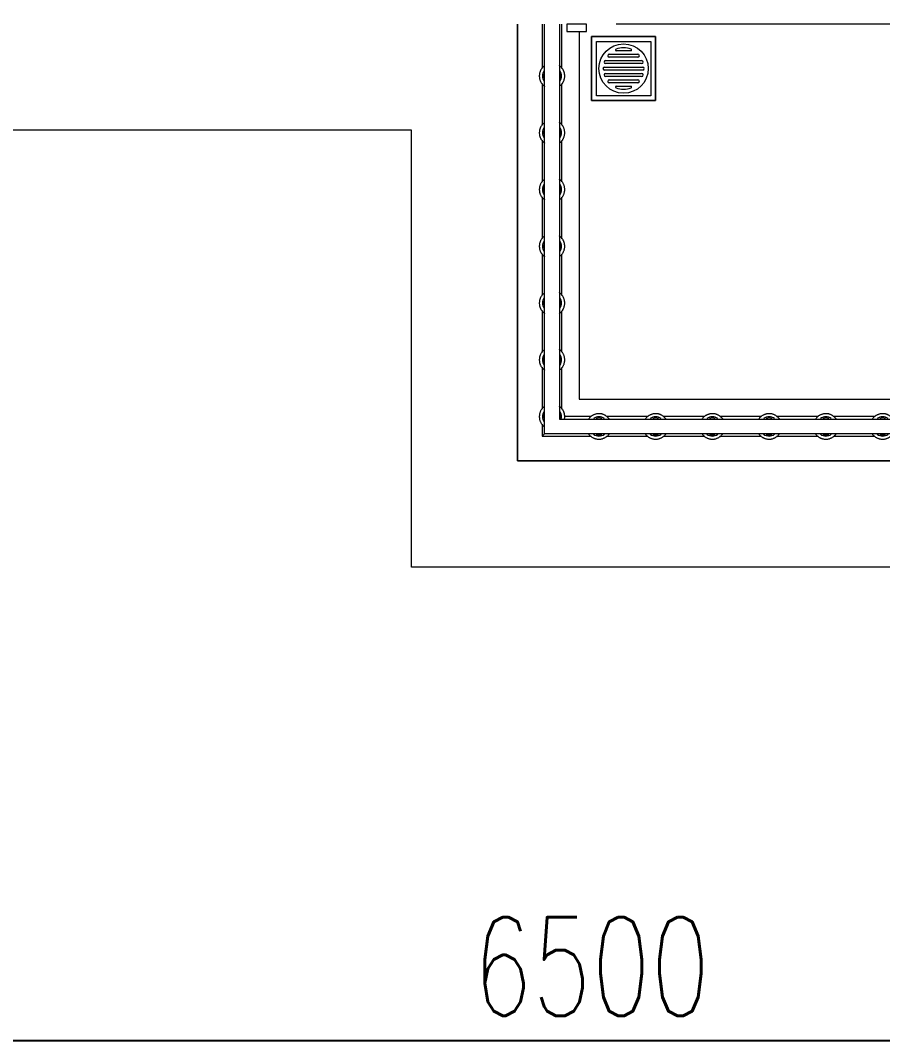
# Model space of a CAD drawing. Header units: millimetres. Extents: x -529861 to -223882, y -171969 to 61504.
# Drawn here: x -451522 to -449774, y -135514 to -133448 of the extents above; entities that cross this region are included whole.
import ezdxf

# ---------------------------------------------------------------- set-up
doc = ezdxf.new("R2010")
doc.units = ezdxf.units.MM
doc.header["$LTSCALE"] = 5000
doc.linetypes.add('CENTER', pattern=[2, 1.25, -0.25, 0.25, -0.25])
doc.layers.get('Defpoints').update_dxf_attribs({"color": 143})
for name, color, linetype, lineweight in [('A-DOOR', 8, 'Continuous', 9), ('A-DOOR-CUT', 7, 'Continuous', 18), ('A-DOOR-GLASS', 4, 'Continuous', 25), ('A-FLOR-HRAL', 8, 'Continuous', 5), ('A-WALL-PROJECTION', 7, 'Continuous', 9), ('P-PIPE', 7, 'Continuous', 9)]:
    doc.layers.add(name, color=color, linetype=linetype, lineweight=lineweight)
for name, color, linetype in [('KCS_AXIS', 18, 'CENTER'), ('KCS_BORDER', 3, 'Continuous'), ('KCS_DIM', 1, 'Continuous')]:
    doc.layers.add(name, color=color, linetype=linetype)
doc.styles.add('s-text', font='vnsimli.shx', dxfattribs={"width": 0.7})
doc.dimstyles.new('1-100s', dxfattribs={"dimtxt": 200, "dimasz": 100, "dimexe": 60, "dimexo": 0, "dimgap": 50, "dimtad": 1, "dimdec": 0, "dimzin": 0, "dimdsep": 46, "dimtxsty": 's-text', "dimblk1": 'ARCHTICK', "dimblk2": 'ARCHTICK', "dimsah": 1, "dimcen": 80, "dimdle": 60, "dimclrd": 9, "dimclre": 9, "dimclrt": 2, "dimadec": 0, "dimazin": 0, "dimtfac": 0.0001, "dimtdec": 0, "dimtix": 1, "dimtmove": 1, "dimatfit": 3, "dimldrblk": 'ARCHTICK', "dimfxl": 200, "dimtolj": 1, "dimtzin": 0, "dimarcsym": 0})

# ---------------------------------------------------------------- blocks, each defined once
blk = doc.blocks.new('PHAO PT01 - PHAO PT01-711474-MẶT BẰNG ĐỊNH VỊ CỬA TẦNG 2')
at = {"layer": 'A-WALL-PROJECTION'}
for p, q in [((3210, 995), (3210, 110)), ((2995, 780), (110, 780)), ((2995, -105), (2995, 780)), ((3210, 110), (5610, 110)), ((5825, -105), (2995, -105))]:
    blk.add_line(p, q, dxfattribs=at)
blk = doc.blocks.new('Railing - 15mm-V7-MẶT BẰNG ĐỊNH VỊ CỬA TẦNG 2')
at = {"layer": 'A-FLOR-HRAL'}
for p, q in [((-15.2, 20.9), (-16, 20.2)), ((15.2, -20.9), (16, -20.2))]:
    blk.add_line(p, q, dxfattribs=at)
at = {"layer": 'A-FLOR-HRAL', "flags": 128}
for points in [[(-15.2, 20.9), (-16, 20.2), (-16.8, 19.6), (-17.6, 18.9), (-18.3, 18.2), (-19, 17.4), (-19.7, 16.6), (-20.4, 15.8), (-21, 15), (-21.6, 14.2), (-22.1, 13.3), (-22.6, 12.4), (-23.1, 11.5), (-23.5, 10.6), (-23.9, 9.6), (-24.3, 8.6), (-24.6, 7.7), (-24.9, 6.7), (-25.2, 5.7), (-25.4, 4.7), (-25.5, 3.6), (-25.7, 2.6), (-25.7, 1.6), (-25.8, 0.6), (-25.8, 0)], [(17.2, 19.2), (16.4, 19.9), (15.6, 20.5), (14.8, 21.1)], [(25.8, 0), (25.8, 1), (25.7, 2.1), (25.6, 3.1), (25.5, 4.1), (25.3, 5.1), (25.1, 6.1), (24.8, 7.1), (24.5, 8.1), (24.1, 9.1), (23.8, 10), (23.3, 11), (22.9, 11.9), (22.4, 12.8), (21.9, 13.7), (21.3, 14.6), (20.7, 15.4), (20.1, 16.2), (19.4, 17), (18.7, 17.8), (18, 18.5), (17.2, 19.2), (16.4, 19.9), (15.6, 20.5), (14.8, 21.1)], [(-24.9, 6.7), (-25.2, 5.7), (-25.4, 4.7), (-25.5, 3.6), (-25.7, 2.6), (-25.7, 1.6), (-25.8, 0.6), (-25.8, 0)], [(-25.8, 0), (-25.8, -1), (-25.7, -2.1), (-25.6, -3.1), (-25.5, -4.1), (-25.3, -5.1), (-25.1, -6.1)], [(-25.8, 0), (-25.8, -1), (-25.7, -2.1), (-25.6, -3.1), (-25.5, -4.1), (-25.3, -5.1), (-25.1, -6.1), (-24.8, -7.1), (-24.5, -8.1), (-24.1, -9.1), (-23.8, -10), (-23.3, -11), (-22.9, -11.9), (-22.4, -12.8), (-21.9, -13.7), (-21.3, -14.6), (-20.7, -15.4), (-20.1, -16.2), (-19.4, -17), (-18.7, -17.8), (-18, -18.5), (-17.2, -19.2), (-16.4, -19.9), (-15.6, -20.5), (-14.8, -21.1)], [(-17.6, 18.9), (-18.3, 18.2), (-19, 17.4), (-19.7, 16.6), (-20.4, 15.8), (-21, 15), (-21.6, 14.2), (-22.1, 13.3)], [(15.2, -20.9), (16, -20.2), (16.8, -19.6), (17.6, -18.9), (18.3, -18.2), (19, -17.4), (19.7, -16.6), (20.4, -15.8), (21, -15), (21.6, -14.2), (22.1, -13.3), (22.6, -12.4), (23.1, -11.5), (23.5, -10.6), (23.9, -9.6), (24.3, -8.6), (24.6, -7.7), (24.9, -6.7), (25.2, -5.7), (25.4, -4.7), (25.5, -3.6), (25.7, -2.6), (25.7, -1.6), (25.8, -0.6), (25.8, 0)], [(21.9, 13.7), (21.3, 14.6), (20.7, 15.4), (20.1, 16.2), (19.4, 17), (18.7, 17.8), (18, 18.5)], [(24.9, -6.7), (25.2, -5.7), (25.4, -4.7), (25.5, -3.6), (25.7, -2.6), (25.7, -1.6), (25.8, -0.6), (25.8, 0)], [(25.8, 0), (25.8, 1), (25.7, 2.1), (25.6, 3.1), (25.5, 4.1), (25.3, 5.1), (25.1, 6.1)], [(-21.9, -13.7), (-21.3, -14.6), (-20.7, -15.4), (-20.1, -16.2), (-19.4, -17), (-18.7, -17.8), (-18, -18.5)], [(-17.2, -19.2), (-16.4, -19.9), (-15.6, -20.5), (-14.8, -21.1)], [(17.6, -18.9), (18.3, -18.2), (19, -17.4), (19.7, -16.6), (20.4, -15.8), (21, -15), (21.6, -14.2), (22.1, -13.3)]]:
    blk.add_lwpolyline(points, dxfattribs=at)
at = {"layer": 'A-FLOR-HRAL'}
for radius, start, end in [(19.4, 145.1781, 180), (19.4, 180, 214.8219), (17.2, 160.0293, 180), (17.2, 180, 199.9707), (19.4, 0, 34.8219), (19.4, 325.1781, 0), (17.2, 0, 19.9707), (17.2, 340.0293, 0)]:
    blk.add_arc((0, 0), radius, start, end, dxfattribs=at)
blk = doc.blocks.new('Railing - 15mm-V6-MẶT BẰNG ĐỊNH VỊ CỬA TẦNG 2')
at = {"layer": 'A-FLOR-HRAL'}
for p, q in [((-15.2, 20.9), (-16, 20.2)), ((15.2, -20.9), (16, -20.2))]:
    blk.add_line(p, q, dxfattribs=at)
at = {"layer": 'A-FLOR-HRAL', "flags": 128}
for points in [[(-15.2, 20.9), (-16, 20.2), (-16.8, 19.6), (-17.6, 18.9), (-18.3, 18.2), (-19, 17.4), (-19.7, 16.6), (-20.4, 15.8), (-21, 15), (-21.6, 14.2), (-22.1, 13.3), (-22.6, 12.4), (-23.1, 11.5), (-23.5, 10.6), (-23.9, 9.6), (-24.3, 8.6), (-24.6, 7.7), (-24.9, 6.7), (-25.2, 5.7), (-25.4, 4.7), (-25.5, 3.6), (-25.7, 2.6), (-25.7, 1.6), (-25.8, 0.6), (-25.8, 0)], [(17.2, 19.2), (16.4, 19.9), (15.6, 20.5), (14.8, 21.1)], [(25.8, 0), (25.8, 1), (25.7, 2.1), (25.6, 3.1), (25.5, 4.1), (25.3, 5.1), (25.1, 6.1), (24.8, 7.1), (24.5, 8.1), (24.1, 9.1), (23.8, 10), (23.3, 11), (22.9, 11.9), (22.4, 12.8), (21.9, 13.7), (21.3, 14.6), (20.7, 15.4), (20.1, 16.2), (19.4, 17), (18.7, 17.8), (18, 18.5), (17.2, 19.2), (16.4, 19.9), (15.6, 20.5), (14.8, 21.1)], [(-24.9, 6.7), (-25.2, 5.7), (-25.4, 4.7), (-25.5, 3.6), (-25.7, 2.6), (-25.7, 1.6), (-25.8, 0.6), (-25.8, 0)], [(-25.8, 0), (-25.8, -1), (-25.7, -2.1), (-25.6, -3.1), (-25.5, -4.1), (-25.3, -5.1), (-25.1, -6.1)], [(-25.8, 0), (-25.8, -1), (-25.7, -2.1), (-25.6, -3.1), (-25.5, -4.1), (-25.3, -5.1), (-25.1, -6.1), (-24.8, -7.1), (-24.5, -8.1), (-24.1, -9.1), (-23.8, -10), (-23.3, -11), (-22.9, -11.9), (-22.4, -12.8), (-21.9, -13.7), (-21.3, -14.6), (-20.7, -15.4), (-20.1, -16.2), (-19.4, -17), (-18.7, -17.8), (-18, -18.5), (-17.2, -19.2), (-16.4, -19.9), (-15.6, -20.5), (-14.8, -21.1)], [(-17.6, 18.9), (-18.3, 18.2), (-19, 17.4), (-19.7, 16.6), (-20.4, 15.8), (-21, 15), (-21.6, 14.2), (-22.1, 13.3)], [(15.2, -20.9), (16, -20.2), (16.8, -19.6), (17.6, -18.9), (18.3, -18.2), (19, -17.4), (19.7, -16.6), (20.4, -15.8), (21, -15), (21.6, -14.2), (22.1, -13.3), (22.6, -12.4), (23.1, -11.5), (23.5, -10.6), (23.9, -9.6), (24.3, -8.6), (24.6, -7.7), (24.9, -6.7), (25.2, -5.7), (25.4, -4.7), (25.5, -3.6), (25.7, -2.6), (25.7, -1.6), (25.8, -0.6), (25.8, 0)], [(21.9, 13.7), (21.3, 14.6), (20.7, 15.4), (20.1, 16.2), (19.4, 17), (18.7, 17.8), (18, 18.5)], [(24.9, -6.7), (25.2, -5.7), (25.4, -4.7), (25.5, -3.6), (25.7, -2.6), (25.7, -1.6), (25.8, -0.6), (25.8, 0)], [(25.8, 0), (25.8, 1), (25.7, 2.1), (25.6, 3.1), (25.5, 4.1), (25.3, 5.1), (25.1, 6.1)], [(-21.9, -13.7), (-21.3, -14.6), (-20.7, -15.4), (-20.1, -16.2), (-19.4, -17), (-18.7, -17.8), (-18, -18.5)], [(-17.2, -19.2), (-16.4, -19.9), (-15.6, -20.5), (-14.8, -21.1)], [(17.6, -18.9), (18.3, -18.2), (19, -17.4), (19.7, -16.6), (20.4, -15.8), (21, -15), (21.6, -14.2), (22.1, -13.3)]]:
    blk.add_lwpolyline(points, dxfattribs=at)
at = {"layer": 'A-FLOR-HRAL'}
for radius, start, end in [(19.4, 145.1781, 180), (19.4, 180, 214.8219), (17.2, 160.0293, 180), (17.2, 180, 199.9707), (19.4, 0, 34.8219), (19.4, 325.1781, 0), (17.2, 0, 19.9707), (17.2, 340.0293, 0)]:
    blk.add_arc((0, 0), radius, start, end, dxfattribs=at)
blk = doc.blocks.new('Railing - 15mm-V11-MẶT BẰNG ĐỊNH VỊ CỬA TẦNG 2')
at = {"layer": 'A-FLOR-HRAL'}
for p, q in [((-15.2, 20.9), (-16, 20.2)), ((15.2, -20.9), (16, -20.2))]:
    blk.add_line(p, q, dxfattribs=at)
at = {"layer": 'A-FLOR-HRAL', "flags": 128}
for points in [[(-15.2, 20.9), (-16, 20.2), (-16.8, 19.6), (-17.6, 18.9), (-18.3, 18.2), (-19, 17.4), (-19.7, 16.6), (-20.4, 15.8), (-21, 15), (-21.6, 14.2), (-22.1, 13.3), (-22.6, 12.4), (-23.1, 11.5), (-23.5, 10.6), (-23.9, 9.6), (-24.3, 8.6), (-24.6, 7.7), (-24.9, 6.7), (-25.2, 5.7), (-25.4, 4.7), (-25.5, 3.6), (-25.7, 2.6), (-25.7, 1.6), (-25.8, 0.6), (-25.8, 0)], [(17.2, 19.2), (16.4, 19.9), (15.6, 20.5), (14.8, 21.1)], [(25.8, 0), (25.8, 1), (25.7, 2.1), (25.6, 3.1), (25.5, 4.1), (25.3, 5.1), (25.1, 6.1), (24.8, 7.1), (24.5, 8.1), (24.1, 9.1), (23.8, 10), (23.3, 11), (22.9, 11.9), (22.4, 12.8), (21.9, 13.7), (21.3, 14.6), (20.7, 15.4), (20.1, 16.2), (19.4, 17), (18.7, 17.8), (18, 18.5), (17.2, 19.2), (16.4, 19.9), (15.6, 20.5), (14.8, 21.1)], [(-24.9, 6.7), (-25.2, 5.7), (-25.4, 4.7), (-25.5, 3.6), (-25.7, 2.6), (-25.7, 1.6), (-25.8, 0.6), (-25.8, 0)], [(-25.8, 0), (-25.8, -1), (-25.7, -2.1), (-25.6, -3.1), (-25.5, -4.1), (-25.3, -5.1), (-25.1, -6.1)], [(-25.8, 0), (-25.8, -1), (-25.7, -2.1), (-25.6, -3.1), (-25.5, -4.1), (-25.3, -5.1), (-25.1, -6.1), (-24.8, -7.1), (-24.5, -8.1), (-24.1, -9.1), (-23.8, -10), (-23.3, -11), (-22.9, -11.9), (-22.4, -12.8), (-21.9, -13.7), (-21.3, -14.6), (-20.7, -15.4), (-20.1, -16.2), (-19.4, -17), (-18.7, -17.8), (-18, -18.5), (-17.2, -19.2), (-16.4, -19.9), (-15.6, -20.5), (-14.8, -21.1)], [(-17.6, 18.9), (-18.3, 18.2), (-19, 17.4), (-19.7, 16.6), (-20.4, 15.8), (-21, 15), (-21.6, 14.2), (-22.1, 13.3)], [(15.2, -20.9), (16, -20.2), (16.8, -19.6), (17.6, -18.9), (18.3, -18.2), (19, -17.4), (19.7, -16.6), (20.4, -15.8), (21, -15), (21.6, -14.2), (22.1, -13.3), (22.6, -12.4), (23.1, -11.5), (23.5, -10.6), (23.9, -9.6), (24.3, -8.6), (24.6, -7.7), (24.9, -6.7), (25.2, -5.7), (25.4, -4.7), (25.5, -3.6), (25.7, -2.6), (25.7, -1.6), (25.8, -0.6), (25.8, 0)], [(21.9, 13.7), (21.3, 14.6), (20.7, 15.4), (20.1, 16.2), (19.4, 17), (18.7, 17.8), (18, 18.5)], [(24.9, -6.7), (25.2, -5.7), (25.4, -4.7), (25.5, -3.6), (25.7, -2.6), (25.7, -1.6), (25.8, -0.6), (25.8, 0)], [(25.8, 0), (25.8, 1), (25.7, 2.1), (25.6, 3.1), (25.5, 4.1), (25.3, 5.1), (25.1, 6.1)], [(-21.9, -13.7), (-21.3, -14.6), (-20.7, -15.4), (-20.1, -16.2), (-19.4, -17), (-18.7, -17.8), (-18, -18.5)], [(-17.2, -19.2), (-16.4, -19.9), (-15.6, -20.5), (-14.8, -21.1)], [(17.6, -18.9), (18.3, -18.2), (19, -17.4), (19.7, -16.6), (20.4, -15.8), (21, -15), (21.6, -14.2), (22.1, -13.3)]]:
    blk.add_lwpolyline(points, dxfattribs=at)
at = {"layer": 'A-FLOR-HRAL'}
for radius, start, end in [(19.4, 145.1781, 180), (19.4, 180, 214.8219), (17.2, 160.0293, 180), (17.2, 180, 199.4132), (19.4, 0, 34.8219), (19.4, 325.1781, 0), (17.2, 0, 19.9707), (17.2, 340.5868, 0)]:
    blk.add_arc((0, 0), radius, start, end, dxfattribs=at)
blk = doc.blocks.new('Railing - 15mm-V12-MẶT BẰNG ĐỊNH VỊ CỬA TẦNG 2')
at = {"layer": 'A-FLOR-HRAL'}
blk.add_line((15.2, -20.9), (16, -20.2), dxfattribs=at)
at = {"layer": 'A-FLOR-HRAL', "flags": 128}
for points in [[(17.2, 19.2), (16.4, 19.9), (15.6, 20.5), (14.8, 21.1)], [(25.8, 0), (25.8, 1), (25.7, 2.1), (25.6, 3.1), (25.5, 4.1), (25.3, 5.1), (25.1, 6.1), (24.8, 7.1), (24.5, 8.1), (24.1, 9.1), (23.8, 10), (23.3, 11), (22.9, 11.9), (22.4, 12.8), (21.9, 13.7), (21.3, 14.6), (20.7, 15.4), (20.1, 16.2), (19.4, 17), (18.7, 17.8), (18, 18.5), (17.2, 19.2), (16.4, 19.9), (15.6, 20.5), (14.8, 21.1)], [(-25.4, 4.7), (-25.5, 3.6), (-25.7, 2.6), (-25.7, 1.6), (-25.8, 0.6), (-25.8, 0)], [(-25.4, 4.7), (-25.5, 3.6), (-25.7, 2.6), (-25.7, 1.6), (-25.8, 0.6), (-25.8, 0)], [(-25.8, 0), (-25.8, -1), (-25.7, -2.1), (-25.6, -3.1), (-25.5, -4.1), (-25.3, -5.1), (-25.1, -6.1)], [(-25.8, 0), (-25.8, -1), (-25.7, -2.1), (-25.6, -3.1), (-25.5, -4.1), (-25.3, -5.1), (-25.1, -6.1)], [(15.2, -20.9), (16, -20.2), (16.8, -19.6), (17.6, -18.9), (18.3, -18.2), (19, -17.4), (19.7, -16.6), (20.4, -15.8), (21, -15), (21.6, -14.2), (22.1, -13.3), (22.6, -12.4), (23.1, -11.5), (23.5, -10.6), (23.9, -9.6), (24.3, -8.6), (24.6, -7.7), (24.9, -6.7), (25.2, -5.7), (25.4, -4.7), (25.5, -3.6), (25.7, -2.6), (25.7, -1.6), (25.8, -0.6), (25.8, 0)], [(21.9, 13.7), (21.3, 14.6), (20.7, 15.4), (20.1, 16.2), (19.4, 17), (18.7, 17.8), (18, 18.5)], [(24.9, -6.7), (25.2, -5.7), (25.4, -4.7), (25.5, -3.6), (25.7, -2.6), (25.7, -1.6), (25.8, -0.6), (25.8, 0)], [(25.8, 0), (25.8, 1), (25.7, 2.1), (25.6, 3.1), (25.5, 4.1), (25.3, 5.1), (25.1, 6.1)], [(-25.1, -6.1), (-24.8, -7.1), (-24.5, -8.1), (-24.1, -9.1), (-23.8, -10), (-23.3, -11), (-22.9, -11.9), (-22.4, -12.8), (-21.9, -13.7), (-21.3, -14.6), (-20.7, -15.4), (-20.1, -16.2), (-19.4, -17), (-18.7, -17.8), (-18, -18.5), (-17.2, -19.2), (-16.4, -19.9), (-15.6, -20.5), (-14.8, -21.1)], [(-21.9, -13.7), (-21.3, -14.6), (-20.7, -15.4), (-20.1, -16.2), (-19.4, -17), (-18.7, -17.8), (-18, -18.5)], [(-17.2, -19.2), (-16.4, -19.9), (-15.6, -20.5), (-14.8, -21.1)], [(17.6, -18.9), (18.3, -18.2), (19, -17.4), (19.7, -16.6), (20.4, -15.8), (21, -15), (21.6, -14.2), (22.1, -13.3)]]:
    blk.add_lwpolyline(points, dxfattribs=at)
at = {"layer": 'A-FLOR-HRAL'}
for radius, start, end in [(19.4, 163.5947, 180), (19.4, 180, 214.8219), (17.2, 161.5442, 180), (17.2, 180, 199.9707), (19.4, 0, 34.8219), (19.4, 325.1781, 0), (17.2, 0, 19.9707), (17.2, 340.0293, 0)]:
    blk.add_arc((0, 0), radius, start, end, dxfattribs=at)
blk = doc.blocks.new('Railing - 15mm-V13-MẶT BẰNG ĐỊNH VỊ CỬA TẦNG 2')
at = {"layer": 'A-FLOR-HRAL'}
for p, q in [((-15.2, 20.9), (-16, 20.2)), ((15.2, -20.9), (16, -20.2))]:
    blk.add_line(p, q, dxfattribs=at)
at = {"layer": 'A-FLOR-HRAL', "flags": 128}
for points in [[(-15.2, 20.9), (-16, 20.2), (-16.8, 19.6), (-17.6, 18.9), (-18.3, 18.2), (-19, 17.4), (-19.7, 16.6), (-20.4, 15.8), (-21, 15), (-21.6, 14.2), (-22.1, 13.3), (-22.6, 12.4), (-23.1, 11.5), (-23.5, 10.6), (-23.9, 9.6), (-24.3, 8.6), (-24.6, 7.7), (-24.9, 6.7), (-25.2, 5.7), (-25.4, 4.7), (-25.5, 3.6), (-25.7, 2.6), (-25.7, 1.6), (-25.8, 0.6), (-25.8, 0)], [(17.2, 19.2), (16.4, 19.9), (15.6, 20.5), (14.8, 21.1)], [(25.8, 0), (25.8, 1), (25.7, 2.1), (25.6, 3.1), (25.5, 4.1), (25.3, 5.1), (25.1, 6.1), (24.8, 7.1), (24.5, 8.1), (24.1, 9.1), (23.8, 10), (23.3, 11), (22.9, 11.9), (22.4, 12.8), (21.9, 13.7), (21.3, 14.6), (20.7, 15.4), (20.1, 16.2), (19.4, 17), (18.7, 17.8), (18, 18.5), (17.2, 19.2), (16.4, 19.9), (15.6, 20.5), (14.8, 21.1)], [(-25.1, 6.1), (-25.2, 5.7), (-25.4, 4.7), (-25.5, 3.6), (-25.7, 2.6), (-25.7, 1.6), (-25.8, 0.6), (-25.8, 0)], [(-25.8, 0), (-25.8, -1), (-25.7, -2.1), (-25.6, -3.1), (-25.5, -4.1), (-25.3, -5.1), (-25.1, -6.1)], [(-25.8, 0), (-25.8, -1), (-25.7, -2.1), (-25.6, -3.1), (-25.5, -4.1), (-25.3, -5.1), (-25.1, -6.1)], [(-17.6, 18.9), (-18.3, 18.2), (-19, 17.4), (-19.7, 16.6), (-20.4, 15.8), (-21, 15), (-21.6, 14.2), (-22.1, 13.3)], [(15.2, -20.9), (16, -20.2), (16.8, -19.6), (17.6, -18.9), (18.3, -18.2), (19, -17.4), (19.7, -16.6), (20.4, -15.8), (21, -15), (21.6, -14.2), (22.1, -13.3), (22.6, -12.4), (23.1, -11.5), (23.5, -10.6), (23.9, -9.6), (24.3, -8.6), (24.6, -7.7), (24.9, -6.7), (25.2, -5.7), (25.4, -4.7), (25.5, -3.6), (25.7, -2.6), (25.7, -1.6), (25.8, -0.6), (25.8, 0)], [(21.9, 13.7), (21.3, 14.6), (20.7, 15.4), (20.1, 16.2), (19.4, 17), (18.7, 17.8), (18, 18.5)], [(24.9, -6.7), (25.2, -5.7), (25.4, -4.7), (25.5, -3.6), (25.7, -2.6), (25.7, -1.6), (25.8, -0.6), (25.8, 0)], [(25.8, 0), (25.8, 1), (25.7, 2.1), (25.6, 3.1), (25.5, 4.1), (25.3, 5.1), (25.1, 6.1)], [(-25.1, -6.1), (-24.8, -7.1), (-24.5, -8.1), (-24.1, -9.1), (-23.8, -10), (-23.3, -11), (-22.9, -11.9), (-22.4, -12.8), (-21.9, -13.7), (-21.3, -14.6), (-20.7, -15.4), (-20.1, -16.2), (-19.4, -17), (-18.7, -17.8), (-18, -18.5), (-17.2, -19.2), (-16.4, -19.9), (-15.6, -20.5), (-14.8, -21.1)], [(-21.9, -13.7), (-21.3, -14.6), (-20.7, -15.4), (-20.1, -16.2), (-19.4, -17), (-18.7, -17.8), (-18, -18.5)], [(-17.2, -19.2), (-16.4, -19.9), (-15.6, -20.5), (-14.8, -21.1)], [(17.6, -18.9), (18.3, -18.2), (19, -17.4), (19.7, -16.6), (20.4, -15.8), (21, -15), (21.6, -14.2), (22.1, -13.3)]]:
    blk.add_lwpolyline(points, dxfattribs=at)
at = {"layer": 'A-FLOR-HRAL'}
for radius, start, end in [(19.4, 146.5766, 180), (19.4, 180, 214.8219), (17.2, 160.0293, 180), (17.2, 180, 199.9707), (19.4, 0, 34.8219), (19.4, 325.1781, 0), (17.2, 0, 19.9707), (17.2, 340.0293, 0)]:
    blk.add_arc((0, 0), radius, start, end, dxfattribs=at)
blk = doc.blocks.new('Railing - 15mm-V14-MẶT BẰNG ĐỊNH VỊ CỬA TẦNG 2')
at = {"layer": 'A-FLOR-HRAL'}
for p, q in [((-15.2, 20.9), (-16, 20.2)), ((15.2, -20.9), (16, -20.2))]:
    blk.add_line(p, q, dxfattribs=at)
at = {"layer": 'A-FLOR-HRAL', "flags": 128}
for points in [[(-15.2, 20.9), (-16, 20.2), (-16.8, 19.6), (-17.6, 18.9), (-18.3, 18.2), (-19, 17.4), (-19.7, 16.6), (-20.4, 15.8), (-21, 15), (-21.6, 14.2), (-22.1, 13.3), (-22.6, 12.4), (-23.1, 11.5), (-23.5, 10.6), (-23.9, 9.6), (-24.3, 8.6), (-24.6, 7.7), (-24.9, 6.7), (-25.2, 5.7), (-25.4, 4.7), (-25.5, 3.6), (-25.7, 2.6), (-25.7, 1.6), (-25.8, 0.6), (-25.8, 0)], [(17.2, 19.2), (16.4, 19.9), (15.6, 20.5), (14.8, 21.1)], [(25.8, 0), (25.8, 1), (25.7, 2.1), (25.6, 3.1), (25.5, 4.1), (25.3, 5.1), (25.1, 6.1), (24.8, 7.1), (24.5, 8.1), (24.1, 9.1), (23.8, 10), (23.3, 11), (22.9, 11.9), (22.4, 12.8), (21.9, 13.7), (21.3, 14.6), (20.7, 15.4), (20.1, 16.2), (19.4, 17), (18.7, 17.8), (18, 18.5), (17.2, 19.2), (16.4, 19.9), (15.6, 20.5), (14.8, 21.1)], [(-25.1, 6.1), (-25.2, 5.7), (-25.4, 4.7), (-25.5, 3.6), (-25.7, 2.6), (-25.7, 1.6), (-25.8, 0.6), (-25.8, 0)], [(-25.8, 0), (-25.8, -1), (-25.7, -2.1), (-25.6, -3.1), (-25.5, -4.1), (-25.3, -5.1), (-25.1, -6.1)], [(-25.8, 0), (-25.8, -1), (-25.7, -2.1), (-25.6, -3.1), (-25.5, -4.1), (-25.3, -5.1), (-25.1, -6.1)], [(-17.6, 18.9), (-18.3, 18.2), (-19, 17.4), (-19.7, 16.6), (-20.4, 15.8), (-21, 15), (-21.6, 14.2), (-22.1, 13.3), (-22.3, 13)], [(15.2, -20.9), (16, -20.2), (16.8, -19.6), (17.6, -18.9), (18.3, -18.2), (19, -17.4), (19.7, -16.6), (20.4, -15.8), (21, -15), (21.6, -14.2), (22.1, -13.3), (22.6, -12.4), (23.1, -11.5), (23.5, -10.6), (23.9, -9.6), (24.3, -8.6), (24.6, -7.7), (24.9, -6.7), (25.2, -5.7), (25.4, -4.7), (25.5, -3.6), (25.7, -2.6), (25.7, -1.6), (25.8, -0.6), (25.8, 0)], [(21.9, 13.7), (21.3, 14.6), (20.7, 15.4), (20.1, 16.2), (19.4, 17), (18.7, 17.8), (18, 18.5)], [(24.9, -6.7), (25.2, -5.7), (25.4, -4.7), (25.5, -3.6), (25.7, -2.6), (25.7, -1.6), (25.8, -0.6), (25.8, 0)], [(25.8, 0), (25.8, 1), (25.7, 2.1), (25.6, 3.1), (25.5, 4.1), (25.3, 5.1), (25.1, 6.1)], [(-25.1, -6.1), (-24.8, -7.1), (-24.5, -8.1), (-24.1, -9.1), (-23.8, -10), (-23.3, -11), (-22.9, -11.9), (-22.4, -12.8), (-21.9, -13.7), (-21.3, -14.6), (-20.7, -15.4), (-20.1, -16.2), (-19.4, -17), (-18.7, -17.8), (-18, -18.5), (-17.2, -19.2), (-16.4, -19.9), (-15.6, -20.5), (-14.8, -21.1)], [(-21.9, -13.7), (-21.3, -14.6), (-20.7, -15.4), (-20.1, -16.2), (-19.4, -17), (-18.7, -17.8), (-18, -18.5)], [(-17.2, -19.2), (-16.4, -19.9), (-15.6, -20.5), (-14.8, -21.1)], [(17.6, -18.9), (18.3, -18.2), (19, -17.4), (19.7, -16.6), (20.4, -15.8), (21, -15), (21.6, -14.2), (22.1, -13.3)]]:
    blk.add_lwpolyline(points, dxfattribs=at)
at = {"layer": 'A-FLOR-HRAL'}
for radius, start, end in [(19.4, 145.1781, 180), (19.4, 180, 214.8219), (17.2, 160.0293, 180), (17.2, 180, 199.9707), (19.4, 0, 34.8219), (19.4, 325.1781, 0), (17.2, 0, 19.9707), (17.2, 340.0293, 0)]:
    blk.add_arc((0, 0), radius, start, end, dxfattribs=at)
blk = doc.blocks.new('Railing - 15mm-V15-MẶT BẰNG ĐỊNH VỊ CỬA TẦNG 2')
at = {"layer": 'A-FLOR-HRAL'}
for p, q in [((-15.2, 20.9), (-16, 20.2)), ((15.2, -20.9), (16, -20.2))]:
    blk.add_line(p, q, dxfattribs=at)
at = {"layer": 'A-FLOR-HRAL', "flags": 128}
for points in [[(-15.2, 20.9), (-16, 20.2), (-16.8, 19.6), (-17.6, 18.9), (-18.3, 18.2), (-19, 17.4), (-19.7, 16.6), (-20.4, 15.8), (-21, 15), (-21.6, 14.2), (-22.1, 13.3), (-22.6, 12.4), (-23.1, 11.5), (-23.5, 10.6), (-23.9, 9.6), (-24.3, 8.6), (-24.6, 7.7), (-24.9, 6.7), (-25.2, 5.7), (-25.4, 4.7), (-25.5, 3.6), (-25.7, 2.6), (-25.7, 1.6), (-25.8, 0.6), (-25.8, 0)], [(17.2, 19.2), (16.4, 19.9), (15.6, 20.5), (14.8, 21.1)], [(25.8, 0), (25.8, 1), (25.7, 2.1), (25.6, 3.1), (25.5, 4.1), (25.3, 5.1), (25.1, 6.1), (24.8, 7.1), (24.5, 8.1), (24.1, 9.1), (23.8, 10), (23.3, 11), (22.9, 11.9), (22.4, 12.8), (21.9, 13.7), (21.3, 14.6), (20.7, 15.4), (20.1, 16.2), (19.4, 17), (18.7, 17.8), (18, 18.5), (17.2, 19.2), (16.4, 19.9), (15.6, 20.5), (14.8, 21.1)], [(-25.1, 6.1), (-25.2, 5.7), (-25.4, 4.7), (-25.5, 3.6), (-25.7, 2.6), (-25.7, 1.6), (-25.8, 0.6), (-25.8, 0)], [(-25.8, 0), (-25.8, -1), (-25.7, -2.1), (-25.6, -3.1), (-25.5, -4.1), (-25.3, -5.1), (-25.1, -6.1)], [(-25.8, 0), (-25.8, -1), (-25.7, -2.1), (-25.6, -3.1), (-25.5, -4.1), (-25.3, -5.1), (-25.1, -6.1)], [(-17.6, 18.9), (-18.3, 18.2), (-19, 17.4), (-19.7, 16.6), (-20.4, 15.8), (-21, 15), (-21.6, 14.2), (-22.1, 13.3)], [(15.2, -20.9), (16, -20.2), (16.8, -19.6), (17.6, -18.9), (18.3, -18.2), (19, -17.4), (19.7, -16.6), (20.4, -15.8), (21, -15), (21.6, -14.2), (22.1, -13.3), (22.6, -12.4), (23.1, -11.5), (23.5, -10.6), (23.9, -9.6), (24.3, -8.6), (24.6, -7.7), (24.9, -6.7), (25.2, -5.7), (25.4, -4.7), (25.5, -3.6), (25.7, -2.6), (25.7, -1.6), (25.8, -0.6), (25.8, 0)], [(21.9, 13.7), (21.3, 14.6), (20.7, 15.4), (20.1, 16.2), (19.4, 17), (18.7, 17.8), (18, 18.5)], [(24.9, -6.7), (25.2, -5.7), (25.4, -4.7), (25.5, -3.6), (25.7, -2.6), (25.7, -1.6), (25.8, -0.6), (25.8, 0)], [(25.8, 0), (25.8, 1), (25.7, 2.1), (25.6, 3.1), (25.5, 4.1), (25.3, 5.1), (25.1, 6.1)], [(-25.1, -6.1), (-24.8, -7.1), (-24.5, -8.1), (-24.1, -9.1), (-23.8, -10), (-23.3, -11), (-22.9, -11.9), (-22.4, -12.8), (-21.9, -13.7), (-21.3, -14.6), (-20.7, -15.4), (-20.1, -16.2), (-19.4, -17), (-18.7, -17.8), (-18, -18.5), (-17.2, -19.2), (-16.4, -19.9), (-15.6, -20.5), (-14.8, -21.1)], [(-21.9, -13.7), (-21.3, -14.6), (-20.7, -15.4), (-20.1, -16.2), (-19.4, -17), (-18.7, -17.8), (-18, -18.5)], [(-17.2, -19.2), (-16.4, -19.9), (-15.6, -20.5), (-14.8, -21.1)], [(17.6, -18.9), (18.3, -18.2), (19, -17.4), (19.7, -16.6), (20.4, -15.8), (21, -15), (21.6, -14.2), (22.1, -13.3)]]:
    blk.add_lwpolyline(points, dxfattribs=at)
at = {"layer": 'A-FLOR-HRAL'}
for radius, start, end in [(19.4, 145.1781, 180), (19.4, 180, 214.8219), (17.2, 160.0293, 180), (17.2, 180, 199.9707), (19.4, 0, 34.8219), (19.4, 325.1781, 0), (17.2, 0, 19.9707), (17.2, 340.0293, 0)]:
    blk.add_arc((0, 0), radius, start, end, dxfattribs=at)
blk = doc.blocks.new('Railing - 15mm-V16-MẶT BẰNG ĐỊNH VỊ CỬA TẦNG 2')
at = {"layer": 'A-FLOR-HRAL'}
for p, q in [((-15.2, 20.9), (-16, 20.2)), ((15.2, -20.9), (16, -20.2))]:
    blk.add_line(p, q, dxfattribs=at)
at = {"layer": 'A-FLOR-HRAL', "flags": 128}
for points in [[(-15.2, 20.9), (-16, 20.2), (-16.8, 19.6), (-17.6, 18.9), (-18.3, 18.2), (-19, 17.4), (-19.7, 16.6), (-20.4, 15.8), (-21, 15), (-21.6, 14.2), (-22.1, 13.3), (-22.6, 12.4), (-23.1, 11.5), (-23.5, 10.6), (-23.9, 9.6), (-24.3, 8.6), (-24.6, 7.7), (-24.9, 6.7), (-25.2, 5.7), (-25.4, 4.7), (-25.5, 3.6), (-25.7, 2.6), (-25.7, 1.6), (-25.8, 0.6), (-25.8, 0)], [(17.2, 19.2), (16.4, 19.9), (15.6, 20.5), (14.8, 21.1)], [(25.8, 0), (25.8, 1), (25.7, 2.1), (25.6, 3.1), (25.5, 4.1), (25.3, 5.1), (25.1, 6.1), (24.8, 7.1), (24.5, 8.1), (24.1, 9.1), (23.8, 10), (23.3, 11), (22.9, 11.9), (22.4, 12.8), (21.9, 13.7), (21.3, 14.6), (20.7, 15.4), (20.1, 16.2), (19.4, 17), (18.7, 17.8), (18, 18.5), (17.2, 19.2), (16.4, 19.9), (15.6, 20.5), (14.8, 21.1)], [(-25.1, 6.1), (-25.2, 5.7), (-25.4, 4.7), (-25.5, 3.6), (-25.7, 2.6), (-25.7, 1.6), (-25.8, 0.6), (-25.8, 0)], [(-25.8, 0), (-25.8, -1), (-25.7, -2.1), (-25.6, -3.1), (-25.5, -4.1), (-25.3, -5.1), (-25.1, -6.1)], [(-25.8, 0), (-25.8, -1), (-25.7, -2.1), (-25.6, -3.1), (-25.5, -4.1), (-25.3, -5.1), (-25.1, -6.1)], [(-17.8, 18.7), (-18.3, 18.2), (-19, 17.4), (-19.7, 16.6), (-20.4, 15.8), (-21, 15), (-21.6, 14.2), (-22.1, 13.3)], [(15.2, -20.9), (16, -20.2), (16.8, -19.6), (17.6, -18.9), (18.3, -18.2), (19, -17.4), (19.7, -16.6), (20.4, -15.8), (21, -15), (21.6, -14.2), (22.1, -13.3), (22.6, -12.4), (23.1, -11.5), (23.5, -10.6), (23.9, -9.6), (24.3, -8.6), (24.6, -7.7), (24.9, -6.7), (25.2, -5.7), (25.4, -4.7), (25.5, -3.6), (25.7, -2.6), (25.7, -1.6), (25.8, -0.6), (25.8, 0)], [(21.9, 13.7), (21.3, 14.6), (20.7, 15.4), (20.1, 16.2), (19.4, 17), (18.7, 17.8), (18, 18.5)], [(24.9, -6.7), (25.2, -5.7), (25.4, -4.7), (25.5, -3.6), (25.7, -2.6), (25.7, -1.6), (25.8, -0.6), (25.8, 0)], [(25.8, 0), (25.8, 1), (25.7, 2.1), (25.6, 3.1), (25.5, 4.1), (25.3, 5.1), (25.1, 6.1)], [(-25.1, -6.1), (-24.8, -7.1), (-24.5, -8.1), (-24.1, -9.1), (-23.8, -10), (-23.3, -11), (-22.9, -11.9), (-22.4, -12.8), (-21.9, -13.7), (-21.3, -14.6), (-20.7, -15.4), (-20.1, -16.2), (-19.4, -17), (-18.7, -17.8), (-18, -18.5), (-17.2, -19.2), (-16.4, -19.9), (-15.6, -20.5), (-14.8, -21.1)], [(-22.1, -13.3), (-21.9, -13.7), (-21.3, -14.6), (-20.7, -15.4), (-20.1, -16.2), (-19.4, -17), (-18.7, -17.8), (-18, -18.5)], [(-17.2, -19.2), (-16.4, -19.9), (-15.6, -20.5), (-14.8, -21.1)], [(17.6, -18.9), (18.3, -18.2), (19, -17.4), (19.7, -16.6), (20.4, -15.8), (21, -15), (21.6, -14.2), (22.1, -13.3)]]:
    blk.add_lwpolyline(points, dxfattribs=at)
at = {"layer": 'A-FLOR-HRAL'}
for radius, start, end in [(19.4, 145.1781, 180), (19.4, 180, 214.8219), (17.2, 160.0293, 180), (17.2, 180, 199.9707), (19.4, 0, 34.8219), (19.4, 325.1781, 0), (17.2, 0, 19.9707), (17.2, 340.0293, 0)]:
    blk.add_arc((0, 0), radius, start, end, dxfattribs=at)
blk = doc.blocks.new('Railing - 15mm-V17-MẶT BẰNG ĐỊNH VỊ CỬA TẦNG 2')
at = {"layer": 'A-FLOR-HRAL'}
for p, q in [((-15.2, 20.9), (-16, 20.2)), ((15.2, -20.9), (16, -20.2))]:
    blk.add_line(p, q, dxfattribs=at)
at = {"layer": 'A-FLOR-HRAL', "flags": 128}
for points in [[(-15.2, 20.9), (-16, 20.2), (-16.8, 19.6), (-17.6, 18.9), (-18.3, 18.2), (-19, 17.4), (-19.7, 16.6), (-20.4, 15.8), (-21, 15), (-21.6, 14.2), (-22.1, 13.3), (-22.6, 12.4), (-23.1, 11.5), (-23.5, 10.6), (-23.9, 9.6), (-24.3, 8.6), (-24.6, 7.7), (-24.9, 6.7), (-25.2, 5.7), (-25.4, 4.7), (-25.5, 3.6), (-25.7, 2.6), (-25.7, 1.6), (-25.8, 0.6), (-25.8, 0)], [(17.2, 19.2), (16.4, 19.9), (15.6, 20.5), (14.8, 21.1)], [(25.8, 0), (25.8, 1), (25.7, 2.1), (25.6, 3.1), (25.5, 4.1), (25.3, 5.1), (25.1, 6.1), (24.8, 7.1), (24.5, 8.1), (24.1, 9.1), (23.8, 10), (23.3, 11), (22.9, 11.9), (22.4, 12.8), (21.9, 13.7), (21.3, 14.6), (20.7, 15.4), (20.1, 16.2), (19.4, 17), (18.7, 17.8), (18, 18.5), (17.2, 19.2), (16.4, 19.9), (15.6, 20.5), (14.8, 21.1)], [(-25.1, 6.1), (-25.2, 5.7), (-25.4, 4.7), (-25.5, 3.6), (-25.7, 2.6), (-25.7, 1.6), (-25.8, 0.6), (-25.8, 0)], [(-25.8, 0), (-25.8, -1), (-25.7, -2.1), (-25.6, -3.1), (-25.5, -4.1), (-25.3, -5.1), (-25.1, -6.1)], [(-25.8, 0), (-25.8, -1), (-25.7, -2.1), (-25.6, -3.1), (-25.5, -4.1), (-25.3, -5.1), (-25.1, -6.1)], [(-17.6, 18.9), (-18.3, 18.2), (-19, 17.4), (-19.7, 16.6), (-20.4, 15.8), (-21, 15), (-21.6, 14.2), (-22.1, 13.3)], [(15.2, -20.9), (16, -20.2), (16.8, -19.6), (17.6, -18.9), (18.3, -18.2), (19, -17.4), (19.7, -16.6), (20.4, -15.8), (21, -15), (21.6, -14.2), (22.1, -13.3), (22.6, -12.4), (23.1, -11.5), (23.5, -10.6), (23.9, -9.6), (24.3, -8.6), (24.6, -7.7), (24.9, -6.7), (25.2, -5.7), (25.4, -4.7), (25.5, -3.6), (25.7, -2.6), (25.7, -1.6), (25.8, -0.6), (25.8, 0)], [(21.9, 13.7), (21.3, 14.6), (20.7, 15.4), (20.1, 16.2), (19.4, 17), (18.7, 17.8), (18, 18.5)], [(24.9, -6.7), (25.2, -5.7), (25.4, -4.7), (25.5, -3.6), (25.7, -2.6), (25.7, -1.6), (25.8, -0.6), (25.8, 0)], [(25.8, 0), (25.8, 1), (25.7, 2.1), (25.6, 3.1), (25.5, 4.1), (25.3, 5.1), (25.1, 6.1)], [(-25.1, -6.1), (-24.8, -7.1), (-24.5, -8.1), (-24.1, -9.1), (-23.8, -10), (-23.3, -11), (-22.9, -11.9), (-22.4, -12.8), (-21.9, -13.7), (-21.3, -14.6), (-20.7, -15.4), (-20.1, -16.2), (-19.4, -17), (-18.7, -17.8), (-18, -18.5), (-17.2, -19.2), (-16.4, -19.9), (-15.6, -20.5), (-14.8, -21.1)], [(-21.9, -13.7), (-21.3, -14.6), (-20.7, -15.4), (-20.1, -16.2), (-19.4, -17), (-18.7, -17.8), (-18, -18.5)], [(-17.2, -19.2), (-16.4, -19.9), (-15.6, -20.5), (-14.8, -21.1)], [(17.6, -18.9), (18.3, -18.2), (19, -17.4), (19.7, -16.6), (20.4, -15.8), (21, -15), (21.6, -14.2), (22.1, -13.3)]]:
    blk.add_lwpolyline(points, dxfattribs=at)
at = {"layer": 'A-FLOR-HRAL'}
for radius, start, end in [(19.4, 145.1781, 180), (19.4, 180, 214.4926), (17.2, 160.0293, 180), (17.2, 180, 199.9707), (19.4, 0, 34.8219), (19.4, 325.1781, 0), (17.2, 0, 19.9707), (17.2, 340.0293, 0)]:
    blk.add_arc((0, 0), radius, start, end, dxfattribs=at)
blk = doc.blocks.new('Railing - 15mm-V18-MẶT BẰNG ĐỊNH VỊ CỬA TẦNG 2')
at = {"layer": 'A-FLOR-HRAL'}
for p, q in [((-15.2, 20.9), (-16, 20.2)), ((15.2, -20.9), (16, -20.2))]:
    blk.add_line(p, q, dxfattribs=at)
at = {"layer": 'A-FLOR-HRAL', "flags": 128}
for points in [[(-15.2, 20.9), (-16, 20.2), (-16.8, 19.6), (-17.6, 18.9), (-18.3, 18.2), (-19, 17.4), (-19.7, 16.6), (-20.4, 15.8), (-21, 15), (-21.6, 14.2), (-22.1, 13.3), (-22.6, 12.4), (-23.1, 11.5), (-23.5, 10.6), (-23.9, 9.6), (-24.3, 8.6), (-24.6, 7.7), (-24.9, 6.7), (-25.2, 5.7), (-25.4, 4.7), (-25.5, 3.6), (-25.7, 2.6), (-25.7, 1.6), (-25.8, 0.6), (-25.8, 0)], [(17.2, 19.2), (16.4, 19.9), (15.6, 20.5), (14.8, 21.1)], [(25.8, 0), (25.8, 1), (25.7, 2.1), (25.6, 3.1), (25.5, 4.1), (25.3, 5.1), (25.1, 6.1), (24.8, 7.1), (24.5, 8.1), (24.1, 9.1), (23.8, 10), (23.3, 11), (22.9, 11.9), (22.4, 12.8), (21.9, 13.7), (21.3, 14.6), (20.7, 15.4), (20.1, 16.2), (19.4, 17), (18.7, 17.8), (18, 18.5), (17.2, 19.2), (16.4, 19.9), (15.6, 20.5), (14.8, 21.1)], [(-25.1, 6.1), (-25.2, 5.7), (-25.4, 4.7), (-25.5, 3.6), (-25.7, 2.6), (-25.7, 1.6), (-25.8, 0.6), (-25.8, 0)], [(-25.8, 0), (-25.8, -1), (-25.7, -2.1), (-25.6, -3.1), (-25.5, -4.1), (-25.3, -5.1), (-25.1, -6.1)], [(-25.8, 0), (-25.8, -1), (-25.7, -2.1), (-25.6, -3.1), (-25.5, -4.1), (-25.3, -5.1), (-25.1, -6.1)], [(-17.6, 18.9), (-18.3, 18.2), (-19, 17.4), (-19.7, 16.6), (-20.4, 15.8), (-21, 15), (-21.6, 14.2), (-22.1, 13.3)], [(15.2, -20.9), (16, -20.2), (16.8, -19.6), (17.6, -18.9), (18.3, -18.2), (19, -17.4), (19.7, -16.6), (20.4, -15.8), (21, -15), (21.6, -14.2), (22.1, -13.3), (22.6, -12.4), (23.1, -11.5), (23.5, -10.6), (23.9, -9.6), (24.3, -8.6), (24.6, -7.7), (24.9, -6.7), (25.2, -5.7), (25.4, -4.7), (25.5, -3.6), (25.7, -2.6), (25.7, -1.6), (25.8, -0.6), (25.8, 0)], [(21.9, 13.7), (21.3, 14.6), (20.7, 15.4), (20.1, 16.2), (19.4, 17), (18.7, 17.8), (18, 18.5)], [(24.9, -6.7), (25.2, -5.7), (25.4, -4.7), (25.5, -3.6), (25.7, -2.6), (25.7, -1.6), (25.8, -0.6), (25.8, 0)], [(25.8, 0), (25.8, 1), (25.7, 2.1), (25.6, 3.1), (25.5, 4.1), (25.3, 5.1), (25.1, 6.1)], [(-25.1, -6.1), (-24.8, -7.1), (-24.5, -8.1), (-24.1, -9.1), (-23.8, -10), (-23.3, -11), (-22.9, -11.9), (-22.4, -12.8), (-21.9, -13.7), (-21.3, -14.6), (-20.7, -15.4), (-20.1, -16.2), (-19.4, -17), (-18.7, -17.8), (-18, -18.5), (-17.2, -19.2), (-16.4, -19.9), (-15.6, -20.5), (-14.8, -21.1)], [(-21.9, -13.7), (-21.3, -14.6), (-20.7, -15.4), (-20.1, -16.2), (-19.4, -17), (-18.7, -17.8), (-18, -18.5)], [(-17.2, -19.2), (-16.4, -19.9), (-15.6, -20.5), (-14.8, -21.1)], [(17.6, -18.9), (18.3, -18.2), (19, -17.4), (19.7, -16.6), (20.4, -15.8), (21, -15), (21.6, -14.2), (22.1, -13.3)]]:
    blk.add_lwpolyline(points, dxfattribs=at)
at = {"layer": 'A-FLOR-HRAL'}
for radius, start, end in [(19.4, 145.1781, 180), (19.4, 180, 214.8219), (17.2, 160.0293, 180), (17.2, 180, 199.9707), (19.4, 0, 34.8219), (19.4, 325.1781, 0), (17.2, 0, 19.9707), (17.2, 340.0293, 0)]:
    blk.add_arc((0, 0), radius, start, end, dxfattribs=at)
blk = doc.blocks.new('Railing - Railing-728537-MẶT BẰNG ĐỊNH VỊ CỬA TẦNG 2')
at = {"layer": 'A-FLOR-HRAL'}
for p, q in [((3260, 995), (3260, 905.6)), ((3300, 905.2), (3300, 995)), ((3260, 874.8), (3260, 790.6)), ((3300, 790.2), (3300, 874.4)), ((3260, 759.8), (3260, 675.6)), ((3300, 675.2), (3300, 759.4)), ((3260, 644.8), (3260, 560.6)), ((3300, 560.2), (3300, 644.4)), ((3260, 529.8), (3260, 445.6)), ((3300, 445.2), (3300, 529.1)), ((3260, 414.8), (3260, 330.6)), ((3300, 330.2), (3300, 414.4)), ((3260, 299.8), (3260, 215.6)), ((3300, 215.2), (3300, 299.4)), ((3359.8, 200), (3305.1, 200)), ((3474.8, 200), (3390.6, 200)), ((3589.8, 200), (3505.6, 200)), ((3704.8, 200), (3620.6, 200)), ((3819.8, 200), (3735.6, 200)), ((3934.8, 200), (3850.6, 200)), ((3260, 184.8), (3260, 160)), ((3265, 165), (3260, 160)), ((3260, 160), (3359.4, 160)), ((3390.2, 160), (3474.4, 160)), ((3505.2, 160), (3589.4, 160)), ((3620.2, 160), (3704.4, 160)), ((3735.2, 160), (3819.4, 160)), ((3850.2, 160), (3934.4, 160))]:
    blk.add_line(p, q, dxfattribs=at)
for name, p, rotation in [('Railing - 15mm-V18-MẶT BẰNG ĐỊNH VỊ CỬA TẦNG 2', (3280, 890), 180), ('Railing - 15mm-V17-MẶT BẰNG ĐỊNH VỊ CỬA TẦNG 2', (3280, 775), 180), ('Railing - 15mm-V16-MẶT BẰNG ĐỊNH VỊ CỬA TẦNG 2', (3280, 660), 180), ('Railing - 15mm-V15-MẶT BẰNG ĐỊNH VỊ CỬA TẦNG 2', (3280, 545), 180), ('Railing - 15mm-V14-MẶT BẰNG ĐỊNH VỊ CỬA TẦNG 2', (3280, 430), 180), ('Railing - 15mm-V13-MẶT BẰNG ĐỊNH VỊ CỬA TẦNG 2', (3280, 315), 180), ('Railing - 15mm-V12-MẶT BẰNG ĐỊNH VỊ CỬA TẦNG 2', (3280, 200), 180), ('Railing - 15mm-V6-MẶT BẰNG ĐỊNH VỊ CỬA TẦNG 2', (3375, 180), 270), ('Railing - 15mm-V7-MẶT BẰNG ĐỊNH VỊ CỬA TẦNG 2', (3490, 180), 270), ('Railing - 15mm-V6-MẶT BẰNG ĐỊNH VỊ CỬA TẦNG 2', (3605, 180), 270), ('Railing - 15mm-V11-MẶT BẰNG ĐỊNH VỊ CỬA TẦNG 2', (3720, 180), 270), ('Railing - 15mm-V6-MẶT BẰNG ĐỊNH VỊ CỬA TẦNG 2', (3835, 180), 270), ('Railing - 15mm-V7-MẶT BẰNG ĐỊNH VỊ CỬA TẦNG 2', (3950, 180), 270)]:
    blk.add_blockref(name, p, dxfattribs=dict(rotation=rotation))
blk = doc.blocks.new('Top Rail Type - Top Rail_Internal_-728548-MẶT BẰNG ĐỊNH VỊ CỬA TẦNG 2')
at = {"layer": 'A-FLOR-HRAL'}
for p, q in [((3265, 165), (3265, 995)), ((3295, 995), (3295, 195)), ((5525, 195), (5525, 995)), ((5555, 995), (5555, 165)), ((3295, 195), (5525, 195)), ((5555, 165), (3265, 165))]:
    blk.add_line(p, q, dxfattribs=at)
blk = doc.blocks.new('HBH_DR_1LEAF_FIX PANEL - 2000x2400-1459499-MẶT BẰNG ĐỊNH VỊ CỬA TẦNG 2')
at = {"layer": 'A-DOOR'}
for p, q in [((-660.5, -21.5), (389.5, -21.5)), ((389.5, -121.5), (-660.5, -121.5)), ((439.5, -121.5), (541.4, -321.5)), ((439.5, -121.5), (1239.5, -121.5)), ((1239.5, -121.5), (1137.6, -321.5)), ((1239.5, -121.5), (1189.5, -121.5)), ((1189.5, -121.5), (1189.5, -921.5)), ((1239.5, -921.5), (1239.5, -121.5)), ((1239.5, -121.5), (1239.5, -171.5)), ((2039.5, -171.5), (2039.5, -121.5)), ((1239.5, -171.5), (2039.5, -171.5)), ((1239.5, -221.5), (1189.5, -221.5)), ((1214.5, -821.5), (1214.5, -221.5)), ((541.4, -321.5), (1137.6, -321.5)), ((1189.5, -821.5), (1239.5, -821.5)), ((1189.5, -921.5), (1239.5, -921.5))]:
    blk.add_line(p, q, dxfattribs=at)
for start, end in [(180, 270), (270, 360)]:
    blk.add_arc((1239.5, -121.5), 800, start, end, dxfattribs=at)
at = {"layer": 'A-DOOR-CUT'}
for p, q in [((-770.5, 143.5), (-810.5, 143.5)), ((-810.5, 143.5), (-810.5, 128.5)), ((-810.5, 128.5), (-770.5, 128.5)), ((-770.5, 128.5), (-770.5, 143.5)), ((1389.5, 143.5), (1349.5, 143.5)), ((1349.5, 143.5), (1349.5, 128.5)), ((1349.5, 128.5), (1389.5, 128.5)), ((1389.5, 128.5), (1389.5, 143.5)), ((-660.5, -21.5), (-710.5, -21.5)), ((-710.5, -21.5), (-710.5, -121.5)), ((-660.5, -121.5), (-660.5, -21.5)), ((439.5, -21.5), (389.5, -21.5)), ((389.5, -21.5), (389.5, -121.5)), ((439.5, -121.5), (439.5, -21.5)), ((1289.5, -21.5), (1239.5, -21.5)), ((1239.5, -21.5), (1239.5, -121.5)), ((1289.5, -121.5), (1289.5, -21.5)), ((-710.5, -121.5), (-660.5, -121.5)), ((389.5, -121.5), (439.5, -121.5)), ((1239.5, -121.5), (1289.5, -121.5))]:
    blk.add_line(p, q, dxfattribs=at)
at = {"layer": 'A-DOOR-GLASS'}
for p, q in [((389.5, -90.5), (-660.5, -90.5)), ((-660.5, -90.5), (-660.5, -102.5)), ((-660.5, -102.5), (389.5, -102.5)), ((389.5, -102.5), (389.5, -90.5))]:
    blk.add_line(p, q, dxfattribs=at)
blk = doc.blocks.new('HBH_PLB_FLOOR_WASTE - TYP-1319631-MẶT BẰNG ĐỊNH VỊ CỬA TẦNG 2')
at = {"layer": 'P-PIPE'}
for p, q in [((-65, -65), (-65, 65)), ((-65, 65), (65, 65)), ((65, 65), (-65, 65)), ((-65, 65), (-65, -65)), ((65, 65), (65, -65)), ((65, -65), (65, 65)), ((-55, -55), (-55, 55)), ((-55, 55), (55, 55)), ((55, 55), (55, -55)), ((-29, -29), (-29, 29)), ((-23, 29), (-23, -29)), ((-16, -36.6), (-16, 36.6)), ((-10, 36.6), (-10, -36.6)), ((-3, -38.7), (-3, 38.7)), ((3, 38.7), (3, -38.7)), ((10, -36.6), (10, 36.6)), ((16, 36.6), (16, -36.6)), ((23, -29), (23, 29)), ((29, 29), (29, -29)), ((-36, 15.3), (-36, -15.3)), ((36, -15.3), (36, 15.3)), ((55, -55), (-55, -55)), ((65, -65), (-65, -65)), ((-65, -65), (65, -65))]:
    blk.add_line(p, q, dxfattribs=at)
blk.add_circle((0, 0), 50, dxfattribs=at)
for centre, radius, start, end in [((0, 38.7), 3, 0, 180), ((-26, 29), 3, 0, 180), ((-13, 36.6), 3, 0, 180), ((13, 36.6), 3, 0, 180), ((26, 29), 3, 0, 180), ((0, 0), 41.9, 158.5875, 201.4125), ((-37.5, 14.7), 1.61, 21.6335, 158.3665), ((37.5, 14.7), 1.61, 21.6335, 158.3665), ((0, 0), 41.9, 338.5875, 21.4125), ((-37.5, -14.7), 1.61, 201.6335, 338.3665), ((37.5, -14.7), 1.61, 201.6335, 338.3665), ((-26, -29), 3, 180, 0), ((-13, -36.6), 3, 180, 0), ((0, -38.7), 3, 180, 0), ((13, -36.6), 3, 180, 0), ((26, -29), 3, 180, 0)]:
    blk.add_arc(centre, radius, start, end, dxfattribs=at)
blk = doc.blocks.new('_ArchTick')
at = {"color": 0, "linetype": 'ByBlock', "const_width": 0.15}
blk.add_lwpolyline([(-0.5, -0.5), (0.5, 0.5)], dxfattribs=at)
blk = doc.blocks.new('*D1159')
at = {"layer": 'Defpoints', "color": 0, "ltscale": 1500, "transparency": 16777216}
for p in [(-30105.3, -46735.7), (-23605.3, -46735.7), (-23605.3, -48211.7)]:
    blk.add_point(p, dxfattribs=at)
at = {"layer": 'KCS_DIM', "color": 9, "lineweight": -2, "ltscale": 1500, "transparency": 16777216}
for p, q in [((-30105.3, -46735.7), (-30105.3, -48271.7)), ((-23605.3, -46735.7), (-23605.3, -48271.7)), ((-30165.3, -48211.7), (-23545.3, -48211.7))]:
    blk.add_line(p, q, dxfattribs=at)
at = {"layer": 'KCS_DIM', "color": 9, "lineweight": -2, "ltscale": 1500, "transparency": 16777216, "xscale": 100, "yscale": 100, "zscale": 100, "rotation": 180}
blk.add_blockref('_ArchTick', (-30105.3, -48211.7), dxfattribs=at)
at = {"layer": 'KCS_DIM', "color": 9, "lineweight": -2, "ltscale": 1500, "transparency": 16777216, "xscale": 100, "yscale": 100, "zscale": 100}
blk.add_blockref('_ArchTick', (-23605.3, -48211.7), dxfattribs=at)
at = {"layer": 'KCS_DIM', "color": 2, "ltscale": 1500, "transparency": 16777216, "insert": (-26855.3, -48061.7), "char_height": 200, "attachment_point": 5, "style": 's-text'}
blk.add_mtext('\\A1;6500', dxfattribs=at)
blk = doc.blocks.new('2-LUOI TRUC')
at = {"layer": 'KCS_DIM', "ltscale": 1500}
dim = blk.add_linear_dim(base=(-23605.3, -48211.7), p1=(-30105.3, -46735.7), p2=(-23605.3, -46735.7), dimstyle='1-100s', dxfattribs=at)
dim.commit()
dim.dimension.update_dxf_attribs({"geometry": '*D1159', "text_midpoint": (-26855.3, -48061.7)})
blk = doc.blocks.new('2-MBC')
at = {"layer": 'KCS_AXIS'}
blk.add_blockref('2-LUOI TRUC', (29995.3, 46027.5), dxfattribs=at)

msp = doc.modelspace()

# ---------------------------------------------------------------- linework, layer by layer
at = {"layer": 'A-WALL-PROJECTION'}
for p, q in [((-450514.11, -134340.34), (-450514.11, -133455.34)), ((-448314.11, -133455.34), (-450314.11, -133455.34)), ((-450389.11, -133470.34), (-450389.11, -134215.34)), ((-450389.11, -134215.34), (-448239.11, -134215.34)), ((-448114.11, -134340.34), (-450514.11, -134340.34))]:
    msp.add_line(p, q, dxfattribs=at)

# ---------------------------------------------------------------- block references
at = {"layer": 'A-DOOR', "rotation": 180}
msp.add_blockref('HBH_DR_1LEAF_FIX PANEL - 2000x2400-1459499-MẶT BẰNG ĐỊNH VỊ CỬA TẦNG 2', (-449024.65, -133326.84), dxfattribs=at)
at = {"layer": 'A-FLOR-HRAL'}
for name in ['Railing - Railing-728537-MẶT BẰNG ĐỊNH VỊ CỬA TẦNG 2', 'Top Rail Type - Top Rail_Internal_-728548-MẶT BẰNG ĐỊNH VỊ CỬA TẦNG 2']:
    msp.add_blockref(name, (-453724.11, -134450.34), dxfattribs=at)
at = {"layer": 'A-WALL-PROJECTION'}
msp.add_blockref('PHAO PT01 - PHAO PT01-711474-MẶT BẰNG ĐỊNH VỊ CỬA TẦNG 2', (-453724.11, -134450.34), dxfattribs=at)
at = {"layer": 'KCS_BORDER', "ltscale": 1500}
msp.add_blockref('2-MBC', (-453504.11, -133330.34), dxfattribs=at)
at = {"layer": 'P-PIPE', "rotation": 269.9999999999993}
msp.add_blockref('HBH_PLB_FLOOR_WASTE - TYP-1319631-MẶT BẰNG ĐỊNH VỊ CỬA TẦNG 2', (-450299.11, -133545.34), dxfattribs=at)

doc.saveas('drawing.dxf')
